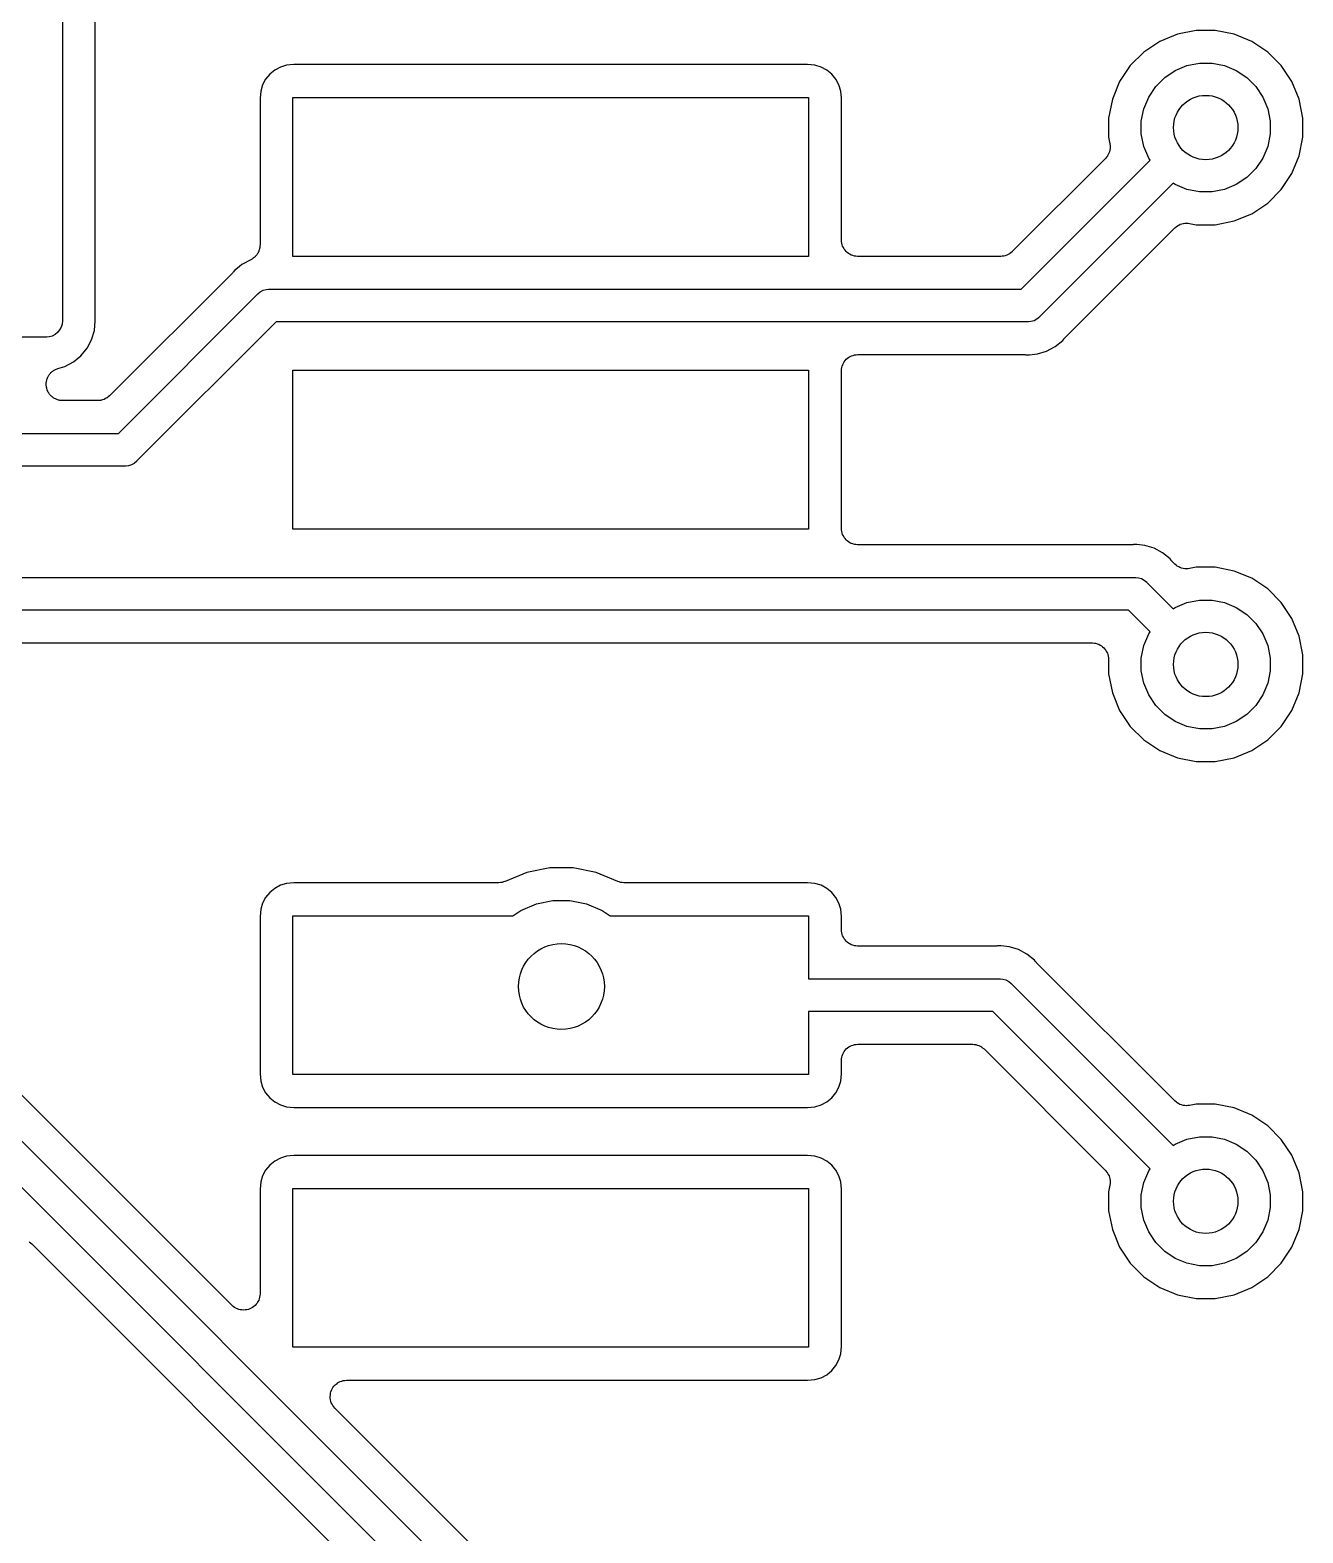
# Model space of a CAD drawing. Extents: x 0.48 to 2.43, y -7.79 to -4.85.
# Drawn here: x 1.9498 to 2.1832, y -5.8482 to -5.5727 of the extents above; entities that cross this region are included whole.
import ezdxf

# ---------------------------------------------------------------- set-up
doc = ezdxf.new("R2010")
doc.units = 0
doc.header["$MEASUREMENT"] = 0
doc.layers.add('BLACK', color=7, linetype='CONTINUOUS')

msp = doc.modelspace()

# ---------------------------------------------------------------- linework, layer by layer
at = {"layer": 'BLACK', "linetype": 'CONTINUOUS'}
for p, q in [((1.95576, -5.56536), (1.95576, -5.62584)), ((1.96176, -5.6254), (1.96176, -5.56909)), ((2.16016, -5.57342), (2.15692, -5.57477)), ((2.1636, -5.57274), (2.16016, -5.57342)), ((2.16711, -5.57274), (2.1636, -5.57274)), ((2.17055, -5.57342), (2.16711, -5.57274)), ((2.17379, -5.57477), (2.17055, -5.57342)), ((2.154, -5.57672), (2.15152, -5.5792)), ((2.15692, -5.57477), (2.154, -5.57672)), ((2.17671, -5.57672), (2.17379, -5.57477)), ((2.17919, -5.5792), (2.17671, -5.57672)), ((1.99572, -5.57947), (1.99468, -5.58003)), ((1.99686, -5.57913), (1.99572, -5.57947)), ((1.99818, -5.579), (1.99686, -5.57913)), ((2.09237, -5.579), (1.99818, -5.579)), ((2.0937, -5.57913), (2.09237, -5.579)), ((2.09483, -5.57947), (2.0937, -5.57913)), ((2.09587, -5.58003), (2.09483, -5.57947)), ((2.15152, -5.5792), (2.14957, -5.58211)), ((2.15976, -5.58008), (2.16191, -5.57919)), ((2.16191, -5.57919), (2.16419, -5.57874)), ((2.16419, -5.57874), (2.16652, -5.57874)), ((2.16652, -5.57874), (2.1688, -5.57919)), ((2.1688, -5.57919), (2.17095, -5.58008)), ((2.18114, -5.58211), (2.17919, -5.5792)), ((1.99302, -5.58169), (1.99246, -5.58273)), ((1.99377, -5.58078), (1.99302, -5.58169)), ((1.99468, -5.58003), (1.99377, -5.58078)), ((2.09678, -5.58078), (2.09587, -5.58003)), ((2.09753, -5.58169), (2.09678, -5.58078)), ((2.09809, -5.58273), (2.09753, -5.58169)), ((2.14957, -5.58211), (2.14823, -5.58536)), ((2.15618, -5.58302), (2.15783, -5.58138)), ((2.15783, -5.58138), (2.15976, -5.58008)), ((2.17095, -5.58008), (2.17288, -5.58138)), ((2.17288, -5.58138), (2.17453, -5.58302)), ((2.18248, -5.58536), (2.18114, -5.58211)), ((1.99212, -5.58386), (1.99199, -5.58519)), ((1.99246, -5.58273), (1.99212, -5.58386)), ((2.09843, -5.58386), (2.09809, -5.58273)), ((2.09856, -5.58519), (2.09843, -5.58386)), ((2.154, -5.58711), (2.15489, -5.58496)), ((2.15489, -5.58496), (2.15618, -5.58302)), ((2.17453, -5.58302), (2.17582, -5.58496)), ((2.17582, -5.58496), (2.17671, -5.58711)), ((1.99199, -5.58519), (1.99199, -5.61208)), ((1.99803, -5.61417), (1.99803, -5.58504)), ((1.99803, -5.58504), (2.09252, -5.58504)), ((2.09252, -5.58504), (2.09252, -5.61417)), ((2.09856, -5.61117), (2.09856, -5.58519)), ((2.14823, -5.58536), (2.14754, -5.5888)), ((2.15354, -5.58939), (2.154, -5.58711)), ((2.17671, -5.58711), (2.17717, -5.58939)), ((2.18317, -5.5888), (2.18248, -5.58536)), ((2.14754, -5.5888), (2.14754, -5.59231)), ((2.15354, -5.59171), (2.15354, -5.58939)), ((2.17717, -5.58939), (2.17717, -5.59171)), ((2.18317, -5.59231), (2.18317, -5.5888)), ((2.14754, -5.59231), (2.14778, -5.59351)), ((2.154, -5.594), (2.15354, -5.59171)), ((2.17717, -5.59171), (2.17671, -5.594)), ((2.18248, -5.59575), (2.18317, -5.59231)), ((2.14714, -5.596), (2.14696, -5.59622)), ((2.14732, -5.59579), (2.14714, -5.596)), ((2.14733, -5.59576), (2.14732, -5.59577)), ((2.14732, -5.59577), (2.14732, -5.59579)), ((2.14747, -5.59552), (2.14733, -5.59576)), ((2.1476, -5.59527), (2.14747, -5.59552)), ((2.14761, -5.59525), (2.1476, -5.59526)), ((2.1476, -5.59526), (2.1476, -5.59527)), ((2.14769, -5.59498), (2.14761, -5.59525)), ((2.14778, -5.59472), (2.14769, -5.59498)), ((2.14778, -5.59351), (2.14779, -5.59352)), ((2.14781, -5.59441), (2.14778, -5.59469)), ((2.14778, -5.59469), (2.14778, -5.5947)), ((2.14778, -5.5947), (2.14778, -5.59472)), ((2.14779, -5.59352), (2.14779, -5.59352)), ((2.14779, -5.59352), (2.14779, -5.59352)), ((2.14779, -5.59352), (2.14779, -5.59355)), ((2.14779, -5.59355), (2.14781, -5.59383)), ((2.14781, -5.59383), (2.14784, -5.59411)), ((2.14784, -5.59413), (2.14781, -5.59441)), ((2.14784, -5.59411), (2.14784, -5.59412)), ((2.14784, -5.59412), (2.14784, -5.59413)), ((2.15489, -5.59615), (2.154, -5.594)), ((2.17671, -5.594), (2.17582, -5.59615)), ((2.18114, -5.59899), (2.18248, -5.59575)), ((2.14696, -5.59622), (2.12988, -5.61329)), ((2.13149, -5.62017), (2.15514, -5.59652)), ((2.15514, -5.59652), (2.15489, -5.59615)), ((2.17453, -5.59808), (2.17288, -5.59973)), ((2.17582, -5.59615), (2.17453, -5.59808)), ((2.15938, -5.60077), (2.13496, -5.62519)), ((2.15976, -5.60102), (2.15938, -5.60077)), ((2.16191, -5.60191), (2.15976, -5.60102)), ((2.17095, -5.60102), (2.1688, -5.60191)), ((2.17288, -5.59973), (2.17095, -5.60102)), ((2.17919, -5.60191), (2.18114, -5.59899)), ((2.16419, -5.60236), (2.16191, -5.60191)), ((2.16652, -5.60236), (2.16419, -5.60236)), ((2.1688, -5.60191), (2.16652, -5.60236)), ((2.17671, -5.60439), (2.17919, -5.60191)), ((2.17055, -5.60768), (2.17379, -5.60634)), ((2.17379, -5.60634), (2.17671, -5.60439)), ((2.13951, -5.62912), (2.15969, -5.60894)), ((2.15969, -5.60894), (2.1597, -5.60894)), ((2.1597, -5.60893), (2.15972, -5.60891)), ((2.1597, -5.60894), (2.1597, -5.60893)), ((2.1597, -5.60893), (2.1597, -5.60893)), ((2.15972, -5.60891), (2.15994, -5.60874)), ((2.15994, -5.60874), (2.16015, -5.60856)), ((2.16015, -5.60856), (2.16017, -5.60856)), ((2.16017, -5.60856), (2.16018, -5.60855)), ((2.16018, -5.60855), (2.16043, -5.60842)), ((2.16043, -5.60842), (2.16067, -5.60829)), ((2.16067, -5.60829), (2.16068, -5.60829)), ((2.16068, -5.60829), (2.1607, -5.60828)), ((2.1607, -5.60828), (2.16096, -5.6082)), ((2.16096, -5.6082), (2.16123, -5.60812)), ((2.16123, -5.60812), (2.16125, -5.60812)), ((2.16125, -5.60812), (2.16126, -5.60812)), ((2.16126, -5.60812), (2.16153, -5.60809)), ((2.16153, -5.60809), (2.16181, -5.60807)), ((2.16181, -5.60807), (2.16183, -5.60807)), ((2.16183, -5.60807), (2.16184, -5.60807)), ((2.16184, -5.60807), (2.16212, -5.6081)), ((2.16212, -5.6081), (2.1624, -5.60812)), ((2.1624, -5.60812), (2.1636, -5.60836)), ((2.1636, -5.60836), (2.16711, -5.60836)), ((2.16711, -5.60836), (2.17055, -5.60768)), ((1.99197, -5.61239), (1.99194, -5.61255)), ((1.99199, -5.61213), (1.99197, -5.61226)), ((1.99197, -5.61226), (1.99197, -5.61239)), ((1.99199, -5.61208), (1.99199, -5.61213)), ((2.09859, -5.61145), (2.09856, -5.61117)), ((2.09862, -5.61174), (2.09859, -5.61145)), ((2.09862, -5.61175), (2.09862, -5.61174)), ((2.09862, -5.61176), (2.09862, -5.61175)), ((2.0987, -5.61203), (2.09862, -5.61176)), ((2.09878, -5.6123), (2.0987, -5.61203)), ((2.09879, -5.61231), (2.09878, -5.6123)), ((2.09879, -5.61232), (2.09879, -5.61231)), ((2.09892, -5.61257), (2.09879, -5.61232)), ((1.9904, -5.61473), (1.98867, -5.61565)), ((1.99051, -5.61466), (1.9904, -5.61473)), ((1.99063, -5.61459), (1.99051, -5.61466)), ((1.99076, -5.61449), (1.99063, -5.61459)), ((1.99089, -5.6144), (1.99076, -5.61449)), ((1.99098, -5.61431), (1.99089, -5.6144)), ((1.99109, -5.61423), (1.99098, -5.61431)), ((1.99119, -5.6141), (1.99109, -5.61423)), ((1.9913, -5.61399), (1.99119, -5.6141)), ((1.99138, -5.61388), (1.9913, -5.61399)), ((1.99146, -5.61378), (1.99138, -5.61388)), ((1.99154, -5.61364), (1.99146, -5.61378)), ((1.99163, -5.61351), (1.99154, -5.61364)), ((1.99168, -5.61338), (1.99163, -5.61351)), ((1.99175, -5.61327), (1.99168, -5.61338)), ((1.99179, -5.61311), (1.99175, -5.61327)), ((1.99186, -5.61296), (1.99179, -5.61311)), ((1.99188, -5.61283), (1.99186, -5.61296)), ((1.99192, -5.61271), (1.99188, -5.61283)), ((1.99194, -5.61255), (1.99192, -5.61271)), ((2.09252, -5.61417), (1.99803, -5.61417)), ((2.09905, -5.61282), (2.09892, -5.61257)), ((2.09906, -5.61282), (2.09905, -5.61282)), ((2.09906, -5.61283), (2.09906, -5.61282)), ((2.09924, -5.61305), (2.09906, -5.61283)), ((2.09942, -5.61327), (2.09924, -5.61305)), ((2.09943, -5.61328), (2.09942, -5.61327)), ((2.09943, -5.61329), (2.09943, -5.61328)), ((2.09965, -5.61347), (2.09943, -5.61329)), ((2.09987, -5.61365), (2.09965, -5.61347)), ((2.09988, -5.61365), (2.09987, -5.61365)), ((2.09989, -5.61366), (2.09988, -5.61365)), ((2.10013, -5.61379), (2.09989, -5.61366)), ((2.10038, -5.61393), (2.10013, -5.61379)), ((2.10039, -5.61393), (2.10038, -5.61393)), ((2.1004, -5.61394), (2.10039, -5.61393)), ((2.10067, -5.61402), (2.1004, -5.61394)), ((2.10094, -5.61411), (2.10067, -5.61402)), ((2.10095, -5.61411), (2.10094, -5.61411)), ((2.10096, -5.61411), (2.10095, -5.61411)), ((2.10124, -5.61414), (2.10096, -5.61411)), ((2.10152, -5.61417), (2.10124, -5.61414)), ((2.10154, -5.61417), (2.10152, -5.61417)), ((2.10156, -5.61417), (2.10154, -5.61417)), ((2.10154, -5.61417), (2.10154, -5.61417)), ((2.10154, -5.61417), (2.10154, -5.61417)), ((2.12776, -5.61417), (2.10156, -5.61417)), ((2.12804, -5.61415), (2.12776, -5.61417)), ((2.12831, -5.61412), (2.12804, -5.61415)), ((2.12833, -5.61412), (2.12831, -5.61412)), ((2.12834, -5.61412), (2.12833, -5.61412)), ((2.12861, -5.61404), (2.12834, -5.61412)), ((2.12888, -5.61396), (2.12861, -5.61404)), ((2.12889, -5.61395), (2.12888, -5.61396)), ((2.1289, -5.61395), (2.12889, -5.61395)), ((2.12915, -5.61382), (2.1289, -5.61395)), ((2.1294, -5.61369), (2.12915, -5.61382)), ((2.12941, -5.61368), (2.1294, -5.61369)), ((2.12942, -5.61367), (2.12941, -5.61368)), ((2.12964, -5.6135), (2.12942, -5.61367)), ((2.12985, -5.61332), (2.12964, -5.6135)), ((2.12988, -5.6133), (2.12985, -5.61332)), ((2.12988, -5.61329), (2.12988, -5.6133)), ((2.12988, -5.6133), (2.12988, -5.6133)), ((2.12988, -5.6133), (2.12988, -5.6133)), ((1.98692, -5.61723), (1.96442, -5.63973)), ((1.987, -5.61713), (1.98692, -5.61723)), ((1.98709, -5.61704), (1.987, -5.61713)), ((1.98711, -5.61701), (1.98709, -5.61704)), ((1.9873, -5.61678), (1.98711, -5.61701)), ((1.98753, -5.61659), (1.9873, -5.61678)), ((1.98823, -5.61601), (1.98753, -5.61659)), ((1.98753, -5.61659), (1.98753, -5.61659)), ((1.98824, -5.61601), (1.98823, -5.61601)), ((1.98867, -5.61565), (1.98824, -5.61601)), ((1.99157, -5.62104), (1.99202, -5.62067)), ((1.99202, -5.62067), (1.99254, -5.62039)), ((1.99254, -5.62039), (1.99311, -5.62022)), ((1.99311, -5.62022), (1.99355, -5.62017)), ((1.99355, -5.62017), (1.9937, -5.62016)), ((1.9937, -5.62016), (1.99384, -5.62017)), ((1.99384, -5.62017), (2.13149, -5.62017)), ((1.96602, -5.64661), (1.99147, -5.62116)), ((1.99147, -5.62116), (1.99157, -5.62104)), ((1.95577, -5.62598), (1.95571, -5.62657)), ((1.95576, -5.62584), (1.95577, -5.62598)), ((1.96163, -5.62775), (1.9618, -5.62598)), ((1.96177, -5.62552), (1.96176, -5.6254)), ((1.96177, -5.62565), (1.96177, -5.62552)), ((1.96177, -5.62569), (1.96177, -5.62565)), ((1.9618, -5.62598), (1.96177, -5.62569)), ((1.99494, -5.62617), (1.96949, -5.65162)), ((2.13259, -5.62617), (1.99494, -5.62617)), ((2.13273, -5.62619), (2.13259, -5.62617)), ((2.13288, -5.62617), (2.13273, -5.62619)), ((2.13332, -5.62613), (2.13288, -5.62617)), ((2.13288, -5.62617), (2.13288, -5.62617)), ((2.13389, -5.62596), (2.13332, -5.62613)), ((2.13441, -5.62568), (2.13389, -5.62596)), ((2.13486, -5.6253), (2.13441, -5.62568)), ((2.13496, -5.62519), (2.13486, -5.6253)), ((1.95261, -5.62898), (1.83859, -5.62898)), ((1.95276, -5.629), (1.95261, -5.62898)), ((1.9529, -5.62898), (1.95276, -5.629)), ((1.95334, -5.62894), (1.9529, -5.62898)), ((1.95391, -5.62877), (1.95334, -5.62894)), ((1.95443, -5.62849), (1.95391, -5.62877)), ((1.95489, -5.62812), (1.95443, -5.62849)), ((1.95526, -5.62766), (1.95489, -5.62812)), ((1.95554, -5.62714), (1.95526, -5.62766)), ((1.95571, -5.62657), (1.95554, -5.62714)), ((1.96111, -5.62945), (1.96163, -5.62775)), ((1.95915, -5.63238), (1.96028, -5.63101)), ((1.96028, -5.63101), (1.96111, -5.62945)), ((2.1345, -5.63204), (2.13619, -5.63153)), ((2.13619, -5.63153), (2.13776, -5.63069)), ((2.13776, -5.63069), (2.13913, -5.62957)), ((2.13913, -5.62957), (2.13932, -5.62934)), ((2.13932, -5.62934), (2.13934, -5.62931)), ((2.13934, -5.62931), (2.13943, -5.62922)), ((2.13943, -5.62922), (2.13951, -5.62912)), ((1.95491, -5.63474), (1.95622, -5.63434)), ((1.95622, -5.63434), (1.95778, -5.6335)), ((1.95778, -5.6335), (1.95915, -5.63238)), ((2.0986, -5.63485), (2.09862, -5.63457)), ((2.09862, -5.63457), (2.09863, -5.63456)), ((2.09863, -5.63455), (2.09871, -5.63428)), ((2.09863, -5.63456), (2.09863, -5.63455)), ((2.09871, -5.63428), (2.0988, -5.63401)), ((2.0988, -5.634), (2.09881, -5.63399)), ((2.0988, -5.63401), (2.0988, -5.634)), ((2.09881, -5.63399), (2.09894, -5.63375)), ((2.09894, -5.63375), (2.09908, -5.6335)), ((2.09908, -5.63349), (2.09909, -5.63348)), ((2.09908, -5.6335), (2.09908, -5.63349)), ((2.09909, -5.63348), (2.09927, -5.63326)), ((2.09927, -5.63326), (2.09945, -5.63304)), ((2.09945, -5.63304), (2.09946, -5.63304)), ((2.09946, -5.63303), (2.09968, -5.63285)), ((2.09946, -5.63304), (2.09946, -5.63303)), ((2.09968, -5.63285), (2.0999, -5.63267)), ((2.0999, -5.63267), (2.09991, -5.63267)), ((2.09991, -5.63267), (2.09992, -5.63266)), ((2.09992, -5.63266), (2.10017, -5.63253)), ((2.10017, -5.63253), (2.10042, -5.6324)), ((2.10042, -5.6324), (2.10043, -5.6324)), ((2.10043, -5.6324), (2.10044, -5.63239)), ((2.10044, -5.63239), (2.10071, -5.63231)), ((2.10071, -5.63231), (2.10098, -5.63223)), ((2.10098, -5.63223), (2.10099, -5.63223)), ((2.10099, -5.63223), (2.101, -5.63223)), ((2.101, -5.63223), (2.10128, -5.6322)), ((2.10128, -5.6322), (2.10156, -5.63217)), ((2.10156, -5.63217), (2.13214, -5.63217)), ((2.13214, -5.63217), (2.13219, -5.63217)), ((2.13219, -5.63217), (2.13231, -5.63219)), ((2.13231, -5.63219), (2.13244, -5.63219)), ((2.13244, -5.63219), (2.13273, -5.63222)), ((2.13273, -5.63222), (2.13303, -5.63219)), ((2.13303, -5.63219), (2.1345, -5.63204)), ((2.13303, -5.63219), (2.13303, -5.63219)), ((1.9528, -5.6373), (1.95283, -5.63715)), ((1.9528, -5.63744), (1.9528, -5.6373)), ((1.95283, -5.63715), (1.95284, -5.637)), ((1.95284, -5.637), (1.95289, -5.63686)), ((1.95289, -5.63686), (1.95291, -5.63672)), ((1.95291, -5.63672), (1.95297, -5.63659)), ((1.95297, -5.63659), (1.95302, -5.63644)), ((1.95302, -5.63644), (1.95309, -5.63632)), ((1.95309, -5.63632), (1.95314, -5.63618)), ((1.95314, -5.63618), (1.95322, -5.63606)), ((1.95322, -5.63606), (1.95329, -5.63593)), ((1.95329, -5.63593), (1.95339, -5.63582)), ((1.95339, -5.63582), (1.95347, -5.6357)), ((1.95347, -5.6357), (1.95357, -5.63559)), ((1.95357, -5.63559), (1.95367, -5.63548)), ((1.95367, -5.63548), (1.95378, -5.63539)), ((1.95378, -5.63539), (1.95388, -5.63528)), ((1.95388, -5.63528), (1.95401, -5.6352)), ((1.95401, -5.6352), (1.95412, -5.63511)), ((1.95412, -5.63511), (1.95425, -5.63504)), ((1.95425, -5.63504), (1.95437, -5.63496)), ((1.95437, -5.63496), (1.95451, -5.6349)), ((1.95451, -5.6349), (1.95464, -5.63483)), ((1.95464, -5.63483), (1.95478, -5.63479)), ((1.95478, -5.63479), (1.95491, -5.63474)), ((1.99803, -5.66417), (1.99803, -5.63504)), ((1.99803, -5.63504), (2.09252, -5.63504)), ((2.09252, -5.63504), (2.09252, -5.66417)), ((2.09856, -5.63513), (2.0986, -5.63485)), ((2.09856, -5.63515), (2.09856, -5.63513)), ((2.09856, -5.63517), (2.09856, -5.63515)), ((2.09856, -5.63515), (2.09856, -5.63515)), ((2.09856, -5.63515), (2.09856, -5.63515)), ((2.09856, -5.66404), (2.09856, -5.63517)), ((1.95278, -5.63759), (1.9528, -5.63744)), ((1.9528, -5.63773), (1.95278, -5.63759)), ((1.95279, -5.63788), (1.9528, -5.63773)), ((1.95282, -5.63802), (1.95279, -5.63788)), ((1.95283, -5.63817), (1.95282, -5.63802)), ((1.95288, -5.63831), (1.95283, -5.63817)), ((1.9529, -5.63846), (1.95288, -5.63831)), ((1.95296, -5.63859), (1.9529, -5.63846)), ((1.953, -5.63873), (1.95296, -5.63859)), ((1.95307, -5.63886), (1.953, -5.63873)), ((1.95312, -5.639), (1.95307, -5.63886)), ((1.9532, -5.63912), (1.95312, -5.639)), ((1.95327, -5.63925), (1.9532, -5.63912)), ((1.95336, -5.63936), (1.95327, -5.63925)), ((1.95345, -5.63949), (1.95336, -5.63936)), ((1.95355, -5.63959), (1.95345, -5.63949)), ((1.95364, -5.63971), (1.95355, -5.63959)), ((1.95375, -5.6398), (1.95364, -5.63971)), ((1.95386, -5.63991), (1.95375, -5.6398)), ((1.95398, -5.63999), (1.95386, -5.63991)), ((1.95409, -5.64008), (1.95398, -5.63999)), ((1.95422, -5.64015), (1.95409, -5.64008)), ((1.96417, -5.63993), (1.96395, -5.64011)), ((1.96439, -5.63976), (1.96417, -5.63993)), ((1.96441, -5.63974), (1.96439, -5.63976)), ((1.96442, -5.63973), (1.96441, -5.63973)), ((1.96441, -5.63973), (1.96441, -5.63973)), ((1.96441, -5.63973), (1.96441, -5.63974)), ((1.95434, -5.64024), (1.95422, -5.64015)), ((1.95447, -5.64029), (1.95434, -5.64024)), ((1.9546, -5.64036), (1.95447, -5.64029)), ((1.95474, -5.64041), (1.9546, -5.64036)), ((1.95488, -5.64047), (1.95474, -5.64041)), ((1.95502, -5.6405), (1.95488, -5.64047)), ((1.95516, -5.64054), (1.95502, -5.6405)), ((1.95531, -5.64056), (1.95516, -5.64054)), ((1.95545, -5.64059), (1.95531, -5.64056)), ((1.9556, -5.64059), (1.95545, -5.64059)), ((1.95574, -5.64061), (1.9556, -5.64059)), ((1.95578, -5.64061), (1.95574, -5.64061)), ((1.96229, -5.64061), (1.95578, -5.64061)), ((1.96257, -5.64058), (1.96229, -5.64061)), ((1.96285, -5.64056), (1.96257, -5.64058)), ((1.96286, -5.64055), (1.96285, -5.64056)), ((1.96288, -5.64055), (1.96286, -5.64055)), ((1.96314, -5.64047), (1.96288, -5.64055)), ((1.96341, -5.64039), (1.96314, -5.64047)), ((1.96342, -5.64038), (1.96341, -5.64039)), ((1.96344, -5.64038), (1.96342, -5.64038)), ((1.96368, -5.64025), (1.96344, -5.64038)), ((1.96393, -5.64012), (1.96368, -5.64025)), ((1.96394, -5.64011), (1.96393, -5.64012)), ((1.96395, -5.64011), (1.96394, -5.64011)), ((1.93898, -5.64661), (1.96602, -5.64661)), ((1.96712, -5.65261), (1.93898, -5.65261)), ((1.96726, -5.65262), (1.96712, -5.65261)), ((1.96741, -5.65261), (1.96726, -5.65262)), ((1.96785, -5.65256), (1.96741, -5.65261)), ((1.96741, -5.65261), (1.96741, -5.65261)), ((1.96842, -5.65239), (1.96785, -5.65256)), ((1.96894, -5.65211), (1.96842, -5.65239)), ((1.9694, -5.65174), (1.96894, -5.65211)), ((1.96949, -5.65162), (1.9694, -5.65174)), ((2.09252, -5.66417), (1.99803, -5.66417)), ((2.09859, -5.66432), (2.09856, -5.66404)), ((2.09862, -5.6646), (2.09859, -5.66432)), ((2.09862, -5.66461), (2.09862, -5.6646)), ((2.09862, -5.66462), (2.09862, -5.66461)), ((2.0987, -5.66489), (2.09862, -5.66462)), ((2.09878, -5.66516), (2.0987, -5.66489)), ((2.09879, -5.66517), (2.09878, -5.66516)), ((2.09879, -5.66518), (2.09879, -5.66517)), ((2.09892, -5.66543), (2.09879, -5.66518)), ((2.09905, -5.66568), (2.09892, -5.66543)), ((2.09906, -5.66569), (2.09905, -5.66568)), ((2.09906, -5.6657), (2.09906, -5.66569)), ((2.09924, -5.66592), (2.09906, -5.6657)), ((2.09942, -5.66614), (2.09924, -5.66592)), ((2.09943, -5.66615), (2.09942, -5.66614)), ((2.09965, -5.66633), (2.09943, -5.66615)), ((2.09943, -5.66615), (2.09943, -5.66615)), ((2.09987, -5.66651), (2.09965, -5.66633)), ((2.09988, -5.66652), (2.09987, -5.66651)), ((2.09989, -5.66653), (2.09988, -5.66652)), ((2.10014, -5.66666), (2.09989, -5.66653)), ((2.10038, -5.6668), (2.10014, -5.66666)), ((2.10039, -5.6668), (2.10038, -5.6668)), ((2.1004, -5.6668), (2.10039, -5.6668)), ((2.10067, -5.66689), (2.1004, -5.6668)), ((2.10094, -5.66697), (2.10067, -5.66689)), ((2.10095, -5.66697), (2.10094, -5.66697)), ((2.10096, -5.66698), (2.10095, -5.66697)), ((2.10124, -5.66701), (2.10096, -5.66698)), ((2.10152, -5.66704), (2.10124, -5.66701)), ((2.10154, -5.66704), (2.10152, -5.66704)), ((2.10156, -5.66704), (2.10154, -5.66704)), ((2.10154, -5.66704), (2.10154, -5.66704)), ((2.10154, -5.66704), (2.10154, -5.66704)), ((2.15183, -5.66704), (2.10156, -5.66704)), ((2.15195, -5.66703), (2.15183, -5.66704)), ((2.15208, -5.66703), (2.15195, -5.66703)), ((2.15212, -5.66702), (2.15208, -5.66703)), ((2.15242, -5.667), (2.15212, -5.66702)), ((2.15271, -5.66702), (2.15242, -5.667)), ((2.15418, -5.66717), (2.15271, -5.66702)), ((2.15271, -5.66702), (2.15271, -5.66702)), ((2.15588, -5.66768), (2.15418, -5.66717)), ((2.15744, -5.66852), (2.15588, -5.66768)), ((2.15881, -5.66964), (2.15744, -5.66852)), ((2.159, -5.66987), (2.15881, -5.66964)), ((2.15909, -5.66996), (2.159, -5.66987)), ((2.15917, -5.67006), (2.15909, -5.66996)), ((2.1592, -5.67009), (2.15917, -5.67006)), ((2.15969, -5.67058), (2.1592, -5.67009)), ((1.91545, -5.67304), (2.15227, -5.67304)), ((2.15227, -5.67304), (2.15242, -5.67302)), ((2.15242, -5.67302), (2.15256, -5.67304)), ((2.15256, -5.67304), (2.15256, -5.67304)), ((2.15256, -5.67304), (2.15301, -5.67308)), ((2.15301, -5.67308), (2.15357, -5.67325)), ((2.15991, -5.67076), (2.15969, -5.67058)), ((2.16012, -5.67094), (2.15991, -5.67076)), ((2.16013, -5.67095), (2.16012, -5.67094)), ((2.16014, -5.67096), (2.16013, -5.67095)), ((2.16039, -5.67109), (2.16014, -5.67096)), ((2.16063, -5.67122), (2.16039, -5.67109)), ((2.16065, -5.67123), (2.16063, -5.67122)), ((2.16066, -5.67123), (2.16065, -5.67123)), ((2.16093, -5.67131), (2.16066, -5.67123)), ((2.16119, -5.6714), (2.16093, -5.67131)), ((2.1612, -5.6714), (2.16119, -5.6714)), ((2.16122, -5.6714), (2.1612, -5.6714)), ((2.16149, -5.67143), (2.16122, -5.6714)), ((2.16177, -5.67146), (2.16149, -5.67143)), ((2.16179, -5.67146), (2.16177, -5.67146)), ((2.1618, -5.67146), (2.16179, -5.67146)), ((2.16207, -5.67144), (2.1618, -5.67146)), ((2.16235, -5.67141), (2.16207, -5.67144)), ((2.16238, -5.67141), (2.16235, -5.67141)), ((2.1624, -5.6714), (2.16238, -5.67141)), ((2.16238, -5.67141), (2.16238, -5.67141)), ((2.16238, -5.67141), (2.16238, -5.67141)), ((2.1636, -5.67117), (2.1624, -5.6714)), ((2.16711, -5.67117), (2.1636, -5.67117)), ((2.17055, -5.67185), (2.16711, -5.67117)), ((2.17379, -5.67319), (2.17055, -5.67185)), ((2.15357, -5.67325), (2.15409, -5.67353)), ((2.15409, -5.67353), (2.15455, -5.67391)), ((2.15455, -5.67391), (2.15464, -5.67402)), ((2.15464, -5.67402), (2.15938, -5.67876)), ((2.17671, -5.67514), (2.17379, -5.67319)), ((2.17919, -5.67762), (2.17671, -5.67514)), ((2.15938, -5.67876), (2.15976, -5.67851)), ((2.15976, -5.67851), (2.16191, -5.67762)), ((2.16191, -5.67762), (2.16419, -5.67717)), ((2.16419, -5.67717), (2.16652, -5.67717)), ((2.16652, -5.67717), (2.1688, -5.67762)), ((2.1688, -5.67762), (2.17095, -5.67851)), ((2.17095, -5.67851), (2.17288, -5.6798)), ((2.18114, -5.68054), (2.17919, -5.67762)), ((2.15117, -5.67904), (1.91654, -5.67904)), ((2.15514, -5.683), (2.15117, -5.67904)), ((2.17288, -5.6798), (2.17453, -5.68145)), ((2.18248, -5.68378), (2.18114, -5.68054)), ((2.154, -5.68553), (2.15489, -5.68338)), ((2.15489, -5.68338), (2.15514, -5.683)), ((2.17453, -5.68145), (2.17582, -5.68338)), ((2.17582, -5.68338), (2.17671, -5.68553)), ((2.18317, -5.68722), (2.18248, -5.68378)), ((1.94802, -5.68504), (2.14454, -5.68504)), ((2.14454, -5.68504), (2.14456, -5.68504)), ((2.14456, -5.68504), (2.14456, -5.68504)), ((2.14456, -5.68504), (2.14456, -5.68504)), ((2.14456, -5.68504), (2.14459, -5.68504)), ((2.14459, -5.68504), (2.14487, -5.68507)), ((2.14487, -5.68507), (2.14515, -5.6851)), ((2.14515, -5.6851), (2.14516, -5.6851)), ((2.14516, -5.6851), (2.14517, -5.6851)), ((2.14517, -5.6851), (2.14543, -5.68519)), ((2.14543, -5.68519), (2.14571, -5.68527)), ((2.14571, -5.68527), (2.14572, -5.68528)), ((2.14572, -5.68528), (2.14573, -5.68528)), ((2.14573, -5.68528), (2.14597, -5.68542)), ((2.14597, -5.68542), (2.14622, -5.68555)), ((2.14622, -5.68555), (2.14623, -5.68556)), ((2.14623, -5.68556), (2.14624, -5.68556)), ((2.14624, -5.68556), (2.14645, -5.68575)), ((2.14645, -5.68575), (2.14667, -5.68593)), ((2.14667, -5.68593), (2.14668, -5.68593)), ((2.14668, -5.68593), (2.14669, -5.68594)), ((2.14669, -5.68594), (2.14686, -5.68616)), ((2.14686, -5.68616), (2.14704, -5.68638)), ((2.14704, -5.68638), (2.14705, -5.68639)), ((2.14705, -5.68639), (2.14705, -5.6864)), ((2.14705, -5.6864), (2.14718, -5.68664)), ((2.14718, -5.68664), (2.14732, -5.6869)), ((2.14732, -5.6869), (2.14732, -5.68691)), ((2.14732, -5.68691), (2.14732, -5.68692)), ((2.14732, -5.68692), (2.1474, -5.68718)), ((2.15354, -5.68781), (2.154, -5.68553)), ((2.17671, -5.68553), (2.17717, -5.68781)), ((2.1474, -5.68718), (2.14749, -5.68746)), ((2.14749, -5.68746), (2.14749, -5.68747)), ((2.14749, -5.68747), (2.14749, -5.68748)), ((2.14749, -5.68748), (2.14752, -5.68776)), ((2.14752, -5.68776), (2.14754, -5.68804)), ((2.14754, -5.68804), (2.14754, -5.69073)), ((2.15354, -5.69014), (2.15354, -5.68781)), ((2.17717, -5.68781), (2.17717, -5.69014)), ((2.18317, -5.69073), (2.18317, -5.68722)), ((2.14754, -5.69073), (2.14823, -5.69417)), ((2.154, -5.69242), (2.15354, -5.69014)), ((2.15489, -5.69457), (2.154, -5.69242)), ((2.17671, -5.69242), (2.17582, -5.69457)), ((2.17717, -5.69014), (2.17671, -5.69242)), ((2.18248, -5.69417), (2.18317, -5.69073)), ((2.14823, -5.69417), (2.14957, -5.69741)), ((2.15618, -5.69651), (2.15489, -5.69457)), ((2.17582, -5.69457), (2.17453, -5.69651)), ((2.18114, -5.69741), (2.18248, -5.69417)), ((2.14957, -5.69741), (2.15152, -5.70033)), ((2.15783, -5.69815), (2.15618, -5.69651)), ((2.17453, -5.69651), (2.17288, -5.69815)), ((2.17919, -5.70033), (2.18114, -5.69741)), ((2.15152, -5.70033), (2.154, -5.70281)), ((2.15976, -5.69944), (2.15783, -5.69815)), ((2.16191, -5.70033), (2.15976, -5.69944)), ((2.16419, -5.70079), (2.16191, -5.70033)), ((2.1688, -5.70033), (2.16652, -5.70079)), ((2.17095, -5.69944), (2.1688, -5.70033)), ((2.17288, -5.69815), (2.17095, -5.69944)), ((2.17671, -5.70281), (2.17919, -5.70033)), ((2.154, -5.70281), (2.15692, -5.70476)), ((2.16652, -5.70079), (2.16419, -5.70079)), ((2.17379, -5.70476), (2.17671, -5.70281)), ((2.15692, -5.70476), (2.16016, -5.7061)), ((2.16016, -5.7061), (2.1636, -5.70679)), ((2.16711, -5.70679), (2.17055, -5.7061)), ((2.17055, -5.7061), (2.17379, -5.70476)), ((2.1636, -5.70679), (2.16711, -5.70679)), ((2.0409, -5.72712), (2.03692, -5.72877)), ((2.0451, -5.72628), (2.0409, -5.72712)), ((2.04939, -5.72628), (2.0451, -5.72628)), ((2.05359, -5.72712), (2.04939, -5.72628)), ((2.05757, -5.72877), (2.05359, -5.72712)), ((1.99377, -5.73078), (1.99302, -5.73169)), ((1.99468, -5.73003), (1.99377, -5.73078)), ((1.99572, -5.72947), (1.99468, -5.73003)), ((1.99686, -5.72913), (1.99572, -5.72947)), ((1.99818, -5.729), (1.99686, -5.72913)), ((2.03577, -5.729), (1.99818, -5.729)), ((2.03605, -5.72897), (2.03577, -5.729)), ((2.03632, -5.72895), (2.03605, -5.72897)), ((2.03634, -5.72894), (2.03632, -5.72895)), ((2.03636, -5.72894), (2.03634, -5.72894)), ((2.03662, -5.72886), (2.03636, -5.72894)), ((2.03688, -5.72878), (2.03662, -5.72886)), ((2.03692, -5.72877), (2.03688, -5.72878)), ((2.03692, -5.72877), (2.03692, -5.72877)), ((2.03692, -5.72877), (2.03692, -5.72877)), ((2.03692, -5.72877), (2.03692, -5.72877)), ((2.05783, -5.72885), (2.05757, -5.72877)), ((2.05809, -5.72893), (2.05783, -5.72885)), ((2.05811, -5.72893), (2.05809, -5.72893)), ((2.05813, -5.72894), (2.05811, -5.72893)), ((2.0584, -5.72896), (2.05813, -5.72894)), ((2.05867, -5.729), (2.0584, -5.72896)), ((2.05871, -5.729), (2.05867, -5.729)), ((2.05872, -5.729), (2.05871, -5.729)), ((2.05871, -5.729), (2.05871, -5.729)), ((2.05871, -5.729), (2.05871, -5.729)), ((2.09237, -5.729), (2.05872, -5.729)), ((2.0937, -5.72913), (2.09237, -5.729)), ((2.09483, -5.72947), (2.0937, -5.72913)), ((2.09587, -5.73003), (2.09483, -5.72947)), ((2.09678, -5.73078), (2.09587, -5.73003)), ((2.09753, -5.73169), (2.09678, -5.73078)), ((1.99246, -5.73273), (1.99212, -5.73386)), ((1.99302, -5.73169), (1.99246, -5.73273)), ((2.03978, -5.73408), (2.04265, -5.73289)), ((2.04265, -5.73289), (2.04569, -5.73228)), ((2.04569, -5.73228), (2.0488, -5.73228)), ((2.0488, -5.73228), (2.05184, -5.73289)), ((2.05184, -5.73289), (2.0547, -5.73408)), ((2.09809, -5.73273), (2.09753, -5.73169)), ((2.09843, -5.73386), (2.09809, -5.73273)), ((1.99212, -5.73386), (1.99199, -5.73519)), ((1.99199, -5.73519), (1.99199, -5.76403)), ((1.99803, -5.76417), (1.99803, -5.73504)), ((1.99803, -5.73504), (2.03834, -5.73504)), ((2.03834, -5.73504), (2.03978, -5.73408)), ((2.0547, -5.73408), (2.05615, -5.73504)), ((2.05615, -5.73504), (2.09252, -5.73504)), ((2.09252, -5.73504), (2.09252, -5.74661)), ((2.09856, -5.73519), (2.09843, -5.73386)), ((2.09856, -5.73761), (2.09856, -5.73519)), ((2.09859, -5.73789), (2.09856, -5.73761)), ((2.09862, -5.73817), (2.09859, -5.73789)), ((2.09862, -5.73818), (2.09862, -5.73817)), ((2.09862, -5.73819), (2.09862, -5.73818)), ((2.0987, -5.73846), (2.09862, -5.73819)), ((2.09878, -5.73873), (2.0987, -5.73846)), ((2.09879, -5.73874), (2.09878, -5.73873)), ((2.09879, -5.73875), (2.09879, -5.73874)), ((2.09892, -5.739), (2.09879, -5.73875)), ((2.09905, -5.73925), (2.09892, -5.739)), ((2.09906, -5.73926), (2.09905, -5.73925)), ((2.09906, -5.73927), (2.09906, -5.73926)), ((2.09924, -5.73948), (2.09906, -5.73927)), ((2.09942, -5.73971), (2.09924, -5.73948)), ((2.09943, -5.73971), (2.09942, -5.73971)), ((2.09943, -5.73972), (2.09943, -5.73971)), ((2.09965, -5.7399), (2.09943, -5.73972)), ((2.09987, -5.74008), (2.09965, -5.7399)), ((2.09988, -5.74009), (2.09987, -5.74008)), ((2.09989, -5.74009), (2.09988, -5.74009)), ((2.10014, -5.74023), (2.09989, -5.74009)), ((2.10038, -5.74036), (2.10014, -5.74023)), ((2.10039, -5.74037), (2.10038, -5.74036)), ((2.1004, -5.74037), (2.10039, -5.74037)), ((2.10067, -5.74046), (2.1004, -5.74037)), ((2.10094, -5.74054), (2.10067, -5.74046)), ((2.10095, -5.74054), (2.10094, -5.74054)), ((2.10096, -5.74055), (2.10095, -5.74054)), ((2.10124, -5.74057), (2.10096, -5.74055)), ((2.10152, -5.74061), (2.10124, -5.74057)), ((2.10154, -5.74061), (2.10152, -5.74061)), ((2.10156, -5.74061), (2.10154, -5.74061)), ((2.10154, -5.74061), (2.10154, -5.74061)), ((2.10154, -5.74061), (2.10154, -5.74061)), ((2.12697, -5.74061), (2.10156, -5.74061)), ((2.1271, -5.74059), (2.12697, -5.74061)), ((2.12722, -5.7406), (2.1271, -5.74059)), ((2.12726, -5.74059), (2.12722, -5.7406)), ((2.12756, -5.74056), (2.12726, -5.74059)), ((2.12785, -5.74059), (2.12756, -5.74056)), ((2.12932, -5.74074), (2.12785, -5.74059)), ((2.12785, -5.74059), (2.12785, -5.74059)), ((2.13039, -5.74106), (2.12932, -5.74074)), ((2.13102, -5.74125), (2.13039, -5.74106)), ((2.13258, -5.74209), (2.13102, -5.74125)), ((2.13395, -5.74321), (2.13258, -5.74209)), ((2.13414, -5.74344), (2.13395, -5.74321)), ((2.13423, -5.74353), (2.13414, -5.74344)), ((2.13431, -5.74363), (2.13423, -5.74353)), ((2.13434, -5.74366), (2.13431, -5.74363)), ((2.15969, -5.76901), (2.13434, -5.74366)), ((2.09252, -5.74661), (2.12741, -5.74661)), ((2.12741, -5.74661), (2.12756, -5.74659)), ((2.12756, -5.74659), (2.12771, -5.74661)), ((2.12771, -5.74661), (2.12771, -5.74661)), ((2.12771, -5.74661), (2.12815, -5.74665)), ((2.12815, -5.74665), (2.12871, -5.74682)), ((2.12871, -5.74682), (2.12923, -5.7471)), ((2.12923, -5.7471), (2.12969, -5.74747)), ((2.12969, -5.74747), (2.12978, -5.74759)), ((2.12978, -5.74759), (2.15938, -5.77719)), ((2.12632, -5.75261), (2.09252, -5.75261)), ((2.09252, -5.75261), (2.09252, -5.76417)), ((2.15514, -5.78143), (2.12632, -5.75261)), ((2.09856, -5.76156), (2.0986, -5.76128)), ((2.0986, -5.76128), (2.09862, -5.761)), ((2.09862, -5.761), (2.09863, -5.76099)), ((2.09863, -5.76098), (2.09871, -5.76071)), ((2.09863, -5.76099), (2.09863, -5.76098)), ((2.09871, -5.76071), (2.0988, -5.76044)), ((2.0988, -5.76043), (2.09881, -5.76042)), ((2.0988, -5.76044), (2.0988, -5.76043)), ((2.09881, -5.76042), (2.09894, -5.76018)), ((2.09894, -5.76018), (2.09908, -5.75993)), ((2.09908, -5.75992), (2.09909, -5.75991)), ((2.09908, -5.75993), (2.09908, -5.75992)), ((2.09909, -5.75991), (2.09927, -5.75969)), ((2.09927, -5.75969), (2.09945, -5.75948)), ((2.09945, -5.75948), (2.09946, -5.75947)), ((2.09946, -5.75946), (2.09968, -5.75929)), ((2.09946, -5.75947), (2.09946, -5.75946)), ((2.09968, -5.75929), (2.0999, -5.75911)), ((2.0999, -5.75911), (2.09991, -5.7591)), ((2.09991, -5.7591), (2.09992, -5.7591)), ((2.09992, -5.7591), (2.10017, -5.75897)), ((2.10017, -5.75897), (2.10042, -5.75883)), ((2.10042, -5.75883), (2.10043, -5.75883)), ((2.10043, -5.75883), (2.10044, -5.75882)), ((2.10044, -5.75882), (2.10071, -5.75875)), ((2.10071, -5.75875), (2.10098, -5.75866)), ((2.10098, -5.75866), (2.10099, -5.75866)), ((2.10099, -5.75866), (2.101, -5.75866)), ((2.101, -5.75866), (2.10128, -5.75863)), ((2.10128, -5.75863), (2.10156, -5.75861)), ((2.10156, -5.75861), (2.12259, -5.75861)), ((2.12259, -5.75861), (2.1226, -5.75861)), ((2.1226, -5.75861), (2.1226, -5.75861)), ((2.1226, -5.75861), (2.1226, -5.75861)), ((2.1226, -5.75861), (2.12263, -5.75861)), ((2.12263, -5.75861), (2.12291, -5.75864)), ((2.12291, -5.75864), (2.12318, -5.75867)), ((2.12318, -5.75867), (2.1232, -5.75867)), ((2.1232, -5.75867), (2.12321, -5.75867)), ((2.12321, -5.75867), (2.12348, -5.75876)), ((2.12348, -5.75876), (2.12374, -5.75884)), ((2.12374, -5.75884), (2.12376, -5.75884)), ((2.12376, -5.75884), (2.12377, -5.75885)), ((2.12377, -5.75885), (2.12401, -5.75898)), ((2.12401, -5.75898), (2.12426, -5.75911)), ((2.12426, -5.75911), (2.12427, -5.75912)), ((2.12427, -5.75912), (2.12428, -5.75913)), ((2.12428, -5.75913), (2.12449, -5.75931)), ((2.12449, -5.75931), (2.12471, -5.75948)), ((2.12471, -5.75948), (2.14696, -5.78174)), ((1.99199, -5.76403), (1.99212, -5.76535)), ((2.09843, -5.76535), (2.09856, -5.76403)), ((2.09856, -5.76158), (2.09856, -5.76156)), ((2.09856, -5.76159), (2.09856, -5.76158)), ((2.09856, -5.76161), (2.09856, -5.76159)), ((2.09856, -5.76159), (2.09856, -5.76159)), ((2.09856, -5.76403), (2.09856, -5.76161)), ((2.05126, -5.88784), (1.92759, -5.76417)), ((1.93607, -5.76417), (2.05473, -5.88283)), ((1.98687, -5.80648), (1.9459, -5.76551)), ((1.99212, -5.76535), (1.99246, -5.76648)), ((1.99246, -5.76648), (1.99302, -5.76752)), ((2.09252, -5.76417), (1.99803, -5.76417)), ((2.09753, -5.76752), (2.09809, -5.76648)), ((2.09809, -5.76648), (2.09843, -5.76535)), ((1.99302, -5.76752), (1.99377, -5.76844)), ((1.99377, -5.76844), (1.99468, -5.76919)), ((1.99468, -5.76919), (1.99572, -5.76974)), ((2.09483, -5.76974), (2.09587, -5.76919)), ((2.09587, -5.76919), (2.09678, -5.76844)), ((2.09678, -5.76844), (2.09753, -5.76752)), ((2.15991, -5.76919), (2.15969, -5.76901)), ((2.16012, -5.76936), (2.15991, -5.76919)), ((2.16013, -5.76937), (2.16012, -5.76936)), ((2.16014, -5.76938), (2.16013, -5.76937)), ((2.16039, -5.76951), (2.16014, -5.76938)), ((2.16063, -5.76965), (2.16039, -5.76951)), ((2.1636, -5.76959), (2.1624, -5.76983)), ((2.16711, -5.76959), (2.1636, -5.76959)), ((2.17055, -5.77027), (2.16711, -5.76959)), ((1.99572, -5.76974), (1.99686, -5.77009)), ((1.99686, -5.77009), (1.99818, -5.77022)), ((1.99818, -5.77022), (2.09237, -5.77022)), ((2.09237, -5.77022), (2.0937, -5.77009)), ((2.0937, -5.77009), (2.09483, -5.76974)), ((2.16065, -5.76965), (2.16063, -5.76965)), ((2.16066, -5.76966), (2.16065, -5.76965)), ((2.16093, -5.76974), (2.16066, -5.76966)), ((2.16119, -5.76982), (2.16093, -5.76974)), ((2.1612, -5.76982), (2.16119, -5.76982)), ((2.16122, -5.76983), (2.1612, -5.76982)), ((2.1615, -5.76986), (2.16122, -5.76983)), ((2.16177, -5.76989), (2.1615, -5.76986)), ((2.16179, -5.76989), (2.16177, -5.76989)), ((2.1618, -5.76989), (2.16179, -5.76989)), ((2.16208, -5.76986), (2.1618, -5.76989)), ((2.16236, -5.76984), (2.16208, -5.76986)), ((2.16238, -5.76983), (2.16236, -5.76984)), ((2.1624, -5.76983), (2.16238, -5.76983)), ((2.16238, -5.76983), (2.16238, -5.76983)), ((2.16238, -5.76983), (2.16238, -5.76983)), ((2.17379, -5.77162), (2.17055, -5.77027)), ((2.17671, -5.77357), (2.17379, -5.77162)), ((2.17919, -5.77605), (2.17671, -5.77357)), ((2.15938, -5.77719), (2.15976, -5.77693)), ((2.15976, -5.77693), (2.16191, -5.77604)), ((2.16191, -5.77604), (2.16419, -5.77559)), ((2.16419, -5.77559), (2.16652, -5.77559)), ((2.16652, -5.77559), (2.1688, -5.77604)), ((2.1688, -5.77604), (2.17095, -5.77693)), ((2.17095, -5.77693), (2.17288, -5.77823)), ((2.18114, -5.77896), (2.17919, -5.77605)), ((1.99468, -5.78003), (1.99377, -5.78078)), ((1.99572, -5.77947), (1.99468, -5.78003)), ((1.99686, -5.77913), (1.99572, -5.77947)), ((1.99818, -5.779), (1.99686, -5.77913)), ((2.09237, -5.779), (1.99818, -5.779)), ((2.0937, -5.77913), (2.09237, -5.779)), ((2.09483, -5.77947), (2.0937, -5.77913)), ((2.09587, -5.78003), (2.09483, -5.77947)), ((2.09678, -5.78078), (2.09587, -5.78003)), ((2.17288, -5.77823), (2.17453, -5.77987)), ((2.17453, -5.77987), (2.17582, -5.78181)), ((2.18248, -5.78221), (2.18114, -5.77896)), ((1.99246, -5.78273), (1.99212, -5.78386)), ((1.99302, -5.78169), (1.99246, -5.78273)), ((1.99377, -5.78078), (1.99302, -5.78169)), ((2.09753, -5.78169), (2.09678, -5.78078)), ((2.09809, -5.78273), (2.09753, -5.78169)), ((2.09843, -5.78386), (2.09809, -5.78273)), ((2.14696, -5.78174), (2.14697, -5.78175)), ((2.14697, -5.78175), (2.14697, -5.78175)), ((2.14697, -5.78175), (2.14697, -5.78175)), ((2.14697, -5.78175), (2.14699, -5.78177)), ((2.14699, -5.78177), (2.14717, -5.78199)), ((2.14717, -5.78199), (2.14734, -5.7822)), ((2.14734, -5.7822), (2.14735, -5.78221)), ((2.14735, -5.78221), (2.14736, -5.78222)), ((2.14736, -5.78222), (2.14748, -5.78247)), ((2.14748, -5.78247), (2.14762, -5.78272)), ((2.14762, -5.78272), (2.14762, -5.78273)), ((2.14762, -5.78273), (2.14763, -5.78274)), ((2.14763, -5.78274), (2.1477, -5.78301)), ((2.1477, -5.78301), (2.14778, -5.78328)), ((2.14778, -5.78328), (2.14779, -5.78329)), ((2.14779, -5.78329), (2.14779, -5.78331)), ((2.14779, -5.78331), (2.14781, -5.78359)), ((2.154, -5.78396), (2.15489, -5.78181)), ((2.15489, -5.78181), (2.15514, -5.78143)), ((2.17582, -5.78181), (2.17671, -5.78396)), ((2.18317, -5.78565), (2.18248, -5.78221)), ((1.99212, -5.78386), (1.99199, -5.78519)), ((1.99199, -5.78519), (1.99199, -5.80436)), ((1.99803, -5.81417), (1.99803, -5.78504)), ((1.99803, -5.78504), (2.09252, -5.78504)), ((2.09252, -5.78504), (2.09252, -5.81417)), ((2.09856, -5.78519), (2.09843, -5.78386)), ((2.09856, -5.81403), (2.09856, -5.78519)), ((2.14778, -5.78444), (2.14754, -5.78565)), ((2.14754, -5.78565), (2.14754, -5.78916)), ((2.14781, -5.78417), (2.14778, -5.78444)), ((2.14781, -5.78359), (2.14784, -5.78386)), ((2.14784, -5.78389), (2.14781, -5.78417)), ((2.14784, -5.78386), (2.14784, -5.78388)), ((2.14784, -5.78388), (2.14784, -5.78389)), ((2.15354, -5.78624), (2.154, -5.78396)), ((2.17671, -5.78396), (2.17717, -5.78624)), ((2.18317, -5.78916), (2.18317, -5.78565)), ((2.15354, -5.78856), (2.15354, -5.78624)), ((2.154, -5.79085), (2.15354, -5.78856)), ((2.17717, -5.78856), (2.17671, -5.79085)), ((2.17717, -5.78624), (2.17717, -5.78856)), ((2.14754, -5.78916), (2.14823, -5.7926)), ((2.15489, -5.793), (2.154, -5.79085)), ((2.17671, -5.79085), (2.17582, -5.793)), ((2.18248, -5.7926), (2.18317, -5.78916)), ((2.14823, -5.7926), (2.14957, -5.79584)), ((2.15618, -5.79493), (2.15489, -5.793)), ((2.17582, -5.793), (2.17453, -5.79493)), ((2.18114, -5.79584), (2.18248, -5.7926)), ((1.9497, -5.79485), (1.94991, -5.79502)), ((1.94991, -5.79502), (1.95014, -5.79521)), ((1.95014, -5.79521), (2.0467, -5.89177)), ((2.14957, -5.79584), (2.15152, -5.79876)), ((2.15783, -5.79658), (2.15618, -5.79493)), ((2.15976, -5.79787), (2.15783, -5.79658)), ((2.17288, -5.79658), (2.17095, -5.79787)), ((2.17453, -5.79493), (2.17288, -5.79658)), ((2.17919, -5.79876), (2.18114, -5.79584)), ((2.15152, -5.79876), (2.154, -5.80124)), ((2.16191, -5.79876), (2.15976, -5.79787)), ((2.16419, -5.79921), (2.16191, -5.79876)), ((2.16652, -5.79921), (2.16419, -5.79921)), ((2.1688, -5.79876), (2.16652, -5.79921)), ((2.17095, -5.79787), (2.1688, -5.79876)), ((2.17671, -5.80124), (2.17919, -5.79876)), ((2.154, -5.80124), (2.15692, -5.80319)), ((2.17379, -5.80319), (2.17671, -5.80124)), ((1.99183, -5.80526), (1.99175, -5.80553)), ((1.99192, -5.80498), (1.99183, -5.80526)), ((1.99196, -5.80469), (1.99192, -5.80497)), ((1.99192, -5.80497), (1.99192, -5.80498)), ((1.99192, -5.80498), (1.99192, -5.80498)), ((1.99199, -5.8044), (1.99196, -5.80469)), ((1.99199, -5.80436), (1.99199, -5.80439)), ((1.99199, -5.80439), (1.99199, -5.80439)), ((1.99199, -5.80439), (1.99199, -5.80439)), ((1.99199, -5.80439), (1.99199, -5.8044)), ((2.15692, -5.80319), (2.16016, -5.80453)), ((2.16016, -5.80453), (2.1636, -5.80521)), ((2.1636, -5.80521), (2.16711, -5.80521)), ((2.16711, -5.80521), (2.17055, -5.80453)), ((2.17055, -5.80453), (2.17379, -5.80319)), ((1.98709, -5.80667), (1.98687, -5.80648)), ((1.98731, -5.80685), (1.98709, -5.80667)), ((1.98732, -5.80685), (1.98731, -5.80685)), ((1.98731, -5.80685), (1.98731, -5.80685)), ((1.98757, -5.80699), (1.98732, -5.80685)), ((1.98783, -5.80712), (1.98757, -5.80699)), ((1.98783, -5.80713), (1.98783, -5.80712)), ((1.98784, -5.80713), (1.98783, -5.80713)), ((1.98811, -5.80721), (1.98784, -5.80713)), ((1.98838, -5.8073), (1.98811, -5.80721)), ((1.98839, -5.8073), (1.98838, -5.8073)), ((1.98868, -5.80733), (1.98839, -5.8073)), ((1.98839, -5.8073), (1.98839, -5.8073)), ((1.98897, -5.80736), (1.98868, -5.80733)), ((1.98898, -5.80736), (1.98897, -5.80736)), ((1.98897, -5.80736), (1.98897, -5.80736)), ((1.98926, -5.80733), (1.98898, -5.80736)), ((1.98955, -5.80731), (1.98926, -5.80733)), ((1.98956, -5.8073), (1.98955, -5.80731)), ((1.98985, -5.80722), (1.98956, -5.8073)), ((1.98956, -5.8073), (1.98956, -5.8073)), ((1.99011, -5.80714), (1.98985, -5.80722)), ((1.99012, -5.80714), (1.99011, -5.80714)), ((1.99039, -5.807), (1.99012, -5.80714)), ((1.99012, -5.80714), (1.99012, -5.80714)), ((1.99063, -5.80687), (1.99039, -5.807)), ((1.99064, -5.80686), (1.99063, -5.80687)), ((1.99063, -5.80687), (1.99063, -5.80687)), ((1.99087, -5.80668), (1.99064, -5.80686)), ((1.99109, -5.8065), (1.99087, -5.80668)), ((1.99128, -5.80627), (1.99109, -5.8065)), ((1.99109, -5.8065), (1.99109, -5.8065)), ((1.99109, -5.8065), (1.99109, -5.8065)), ((1.99146, -5.80605), (1.99128, -5.80627)), ((1.99147, -5.80605), (1.99146, -5.80605)), ((1.99161, -5.80579), (1.99147, -5.80605)), ((1.99147, -5.80605), (1.99147, -5.80605)), ((1.99175, -5.80554), (1.99161, -5.80579)), ((1.99175, -5.80553), (1.99175, -5.80554)), ((1.99175, -5.80554), (1.99175, -5.80554)), ((2.09252, -5.81417), (1.99803, -5.81417)), ((2.09809, -5.81648), (2.09843, -5.81535)), ((2.09843, -5.81535), (2.09856, -5.81403)), ((2.09483, -5.81974), (2.09587, -5.81919)), ((2.09587, -5.81919), (2.09678, -5.81844)), ((2.09678, -5.81844), (2.09753, -5.81752)), ((2.09753, -5.81752), (2.09809, -5.81648)), ((2.00508, -5.82204), (2.00522, -5.82179)), ((2.00522, -5.82179), (2.00536, -5.82154)), ((2.00536, -5.82153), (2.00555, -5.82131)), ((2.00536, -5.82154), (2.00536, -5.82153)), ((2.00536, -5.82154), (2.00536, -5.82154)), ((2.00555, -5.82131), (2.00573, -5.82109)), ((2.00573, -5.82109), (2.00574, -5.82108)), ((2.00574, -5.82108), (2.00597, -5.8209)), ((2.00574, -5.82108), (2.00574, -5.82108)), ((2.00597, -5.8209), (2.00619, -5.82072)), ((2.00619, -5.82071), (2.00645, -5.82058)), ((2.00619, -5.82072), (2.00619, -5.82071)), ((2.00619, -5.82072), (2.00619, -5.82072)), ((2.00645, -5.82058), (2.0067, -5.82044)), ((2.0067, -5.82044), (2.00671, -5.82044)), ((2.00671, -5.82044), (2.00699, -5.82036)), ((2.00671, -5.82044), (2.00671, -5.82044)), ((2.00699, -5.82036), (2.00726, -5.82027)), ((2.00726, -5.82027), (2.00727, -5.82027)), ((2.00727, -5.82027), (2.00756, -5.82025)), ((2.00727, -5.82027), (2.00727, -5.82027)), ((2.00756, -5.82025), (2.00785, -5.82022)), ((2.00785, -5.82022), (2.09237, -5.82022)), ((2.09237, -5.82022), (2.0937, -5.82009)), ((2.0937, -5.82009), (2.09483, -5.81974)), ((2.00485, -5.82319), (2.00488, -5.8229)), ((2.00485, -5.8232), (2.00485, -5.82319)), ((2.00485, -5.82319), (2.00485, -5.82319)), ((2.00487, -5.82347), (2.00485, -5.8232)), ((2.0049, -5.82377), (2.00487, -5.82347)), ((2.00488, -5.8229), (2.00491, -5.82261)), ((2.0049, -5.82378), (2.0049, -5.82377)), ((2.0049, -5.82377), (2.0049, -5.82377)), ((2.00498, -5.82405), (2.0049, -5.82378)), ((2.00491, -5.8226), (2.00499, -5.82234)), ((2.00491, -5.82261), (2.00491, -5.8226)), ((2.00491, -5.82261), (2.00491, -5.82261)), ((2.00506, -5.82433), (2.00498, -5.82405)), ((2.00499, -5.82234), (2.00508, -5.82205)), ((2.00506, -5.82434), (2.00506, -5.82433)), ((2.00519, -5.82459), (2.00506, -5.82434)), ((2.00506, -5.82434), (2.00506, -5.82434)), ((2.00508, -5.82205), (2.00508, -5.82204)), ((2.00508, -5.82205), (2.00508, -5.82205)), ((2.00533, -5.82485), (2.00519, -5.82459)), ((2.00534, -5.82486), (2.00533, -5.82485)), ((2.00533, -5.82485), (2.00533, -5.82485)), ((2.00551, -5.82508), (2.00534, -5.82486)), ((2.00569, -5.82531), (2.00551, -5.82508)), ((2.0057, -5.82532), (2.00569, -5.82531)), ((2.00572, -5.82534), (2.0057, -5.82532)), ((2.0057, -5.82532), (2.0057, -5.82532)), ((2.0057, -5.82532), (2.0057, -5.82532)), ((2.04619, -5.8658), (2.00572, -5.82534))]:
    msp.add_line(p, q, dxfattribs=at)
at = {"layer": 'BLACK'}
for centre, radius in [((2.16535, -5.59055), 0.005906), ((2.16535, -5.68898), 0.005906), ((2.04724, -5.74803), 0.007874), ((2.16535, -5.7874), 0.005906)]:
    msp.add_circle(centre, radius, dxfattribs=at)

doc.saveas('drawing.dxf')
